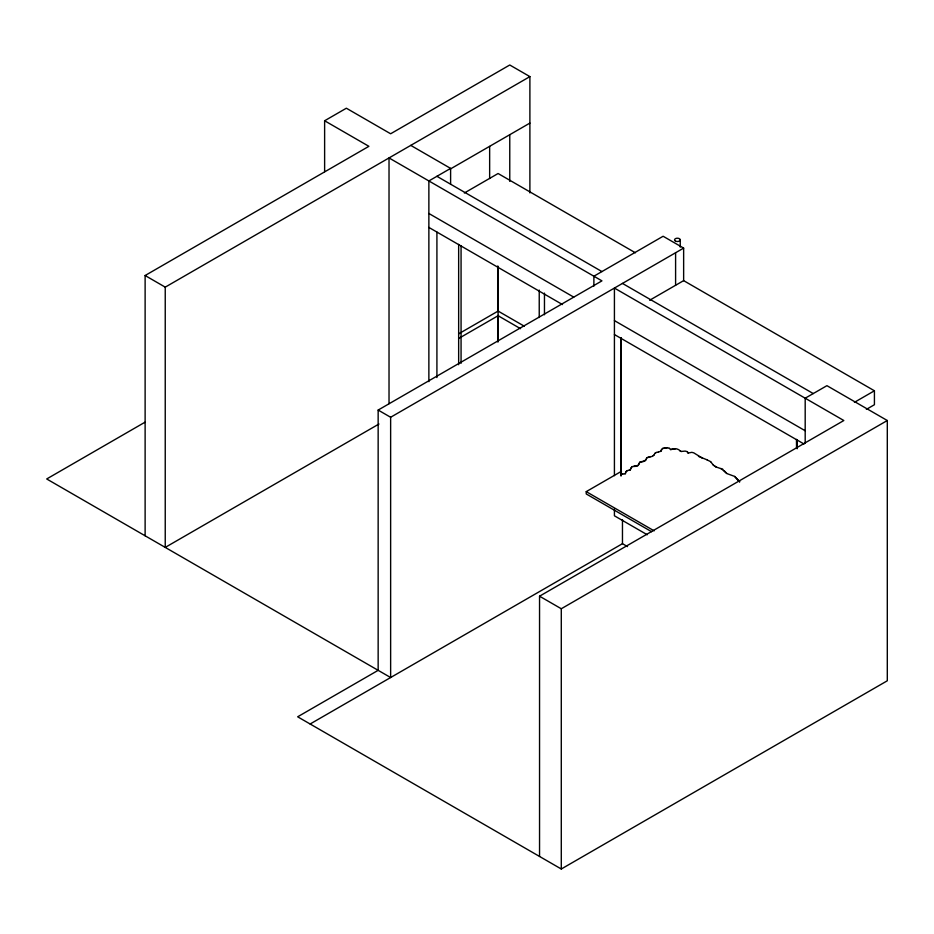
<?xml version="1.0" encoding="UTF-8"?>
<svg xmlns="http://www.w3.org/2000/svg" width="934" height="934" viewBox="0 0 934 934"><rect width="100%" height="100%" fill="white"/><g stroke="black" fill="none" stroke-linecap="round" stroke-linejoin="round"><path stroke-width="1.4" d="M625.5 473.071L625.406 473.947L621.425 474.133L620.97 475.78L620.97 337.816M630.648 469.101L632.003 466.673M631.01 467.759L630.205 469.907L629.049 470.304M625.406 473.071L627.029 470.689L630.287 469.942M658.353 452.033L660.875 451.25L662.439 448.553L667.413 447.713M660.875 451.25L661.33 449.721M654.139 454.858L654.792 453.457M646.188 459.762L643.339 461.571L639.825 462.143L638.12 465.401L636.696 466.253L631.933 466.638M652.516 456.236L654.22 454.881M625.862 471.67L627.088 470.736M639.883 462.19L638.214 465.436L633.988 466.089M646.69 457.788L652.586 456.282M654.699 453.422L656.263 452.511M324.623 171.646L324.623 120.766L346.362 108.216L390.634 133.772L509.766 64.995L529.893 76.611L529.893 192.894M145.12 535.789L145.12 275.518L368.895 146.323L324.623 120.766M145.12 275.518L165.236 287.147L529.893 76.611M450.608 183.963L450.608 168.4L428.869 180.951L428.869 381.644M449.604 169.439L529.893 123.09M464.35 192.999L498.091 173.514L635.4 252.787M144.91 422.261L46.7 478.967L390.634 677.535L390.634 417.264L683.641 248.105L683.641 280.632L874.422 390.786L874.422 404.726L866.367 409.372M458.652 333.847L498.499 310.847M458.652 338.493L498.499 315.494M805.19 443.3L805.19 398.211L826.929 385.672L887.3 420.522L887.3 680.781L561.287 869.005L297.654 716.798L378.153 670.332L378.153 410.061L601.94 280.865L389.023 157.939L389.023 403.663M378.971 424.013L165.236 547.406L165.236 287.147M649.644 300.258L683.641 280.632M651.64 531.715L586.237 493.958L586.237 491.634L621.484 471.285M854.423 402.321L874.422 390.786M310.135 724.002L622.464 543.681L627.52 546.6M539.548 856.455L539.548 596.196L843.834 420.522L614.42 288.069L614.42 475.675M539.548 596.196L561.287 608.746L887.3 420.522M622.674 473.772L621.087 474.484L621.075 475.791L621.075 337.816M662.358 448.507L667.436 447.655L669.538 448.355M681.376 451.496L680.349 451.239M656.205 452.465L658.4 452.091M670.624 449.546C673.986 448.448 678.061 448.063 680.442 451.215M675.492 448.705L670.577 449.604L669.468 448.402M681.341 451.449L685.147 451.087L687.272 451.636L688.125 452.99M650.449 456.551L646.772 457.812L645.067 460.836L640.981 461.781M702.356 458.127L693.764 452.85L691.825 452.336L688.066 453.06L687.202 451.671M707.213 459.89L698.48 456.364M722.928 469.323L716.016 466.965L713.086 464.887M721.001 468.494L726.827 473.468M707.155 459.937L710.681 461.653M714.37 465.984L716.074 466.918M683.641 248.105L663.117 236.255L593.884 276.219L593.884 286.119M410.762 145.389L450.608 168.4M436.914 176.304L601.94 271.572M622.464 283.422L813.245 393.564M428.869 213.477L573.733 297.117M614.42 320.607L805.19 430.749M428.869 227.417L562.49 304.566M614.42 334.547L804.046 444.024M524.278 326.188L497.694 310.847L497.694 266.108M520.53 328.675L497.694 315.494L497.694 341.704M586.237 491.634L654.162 530.851M647.262 534.762L614.42 515.802L614.42 508.832M378.153 410.061L390.634 417.264M734.673 476.503L739.623 481.827M739.693 481.781L734.743 476.457L726.769 473.515L724.2 470.724M710.599 461.676L713.167 464.863M797.146 440.042L797.146 448.775M796.457 439.389L796.55 448.145M680.244 239.851L680.244 247.125M675.597 252.752L675.597 285.279M622.464 519.643L622.464 543.681M561.287 608.746L561.287 869.005M544.464 293.113L544.464 314.758M539.233 290.089L539.233 317.513M509.766 134.706L509.766 181.383M498.091 266.342L498.091 341.937M489.649 146.428L489.649 178.522M461.069 245.864L461.069 363.314M458.652 244.369L458.652 364.715M436.914 232.064L436.914 377.558M675.387 241.019A2.849 1.646 0 0 0 680.15 240.283A2.849 1.646 0 0 0 676.671 238.263A2.849 1.646 0 0 0 675.387 241.019"/></g></svg>
